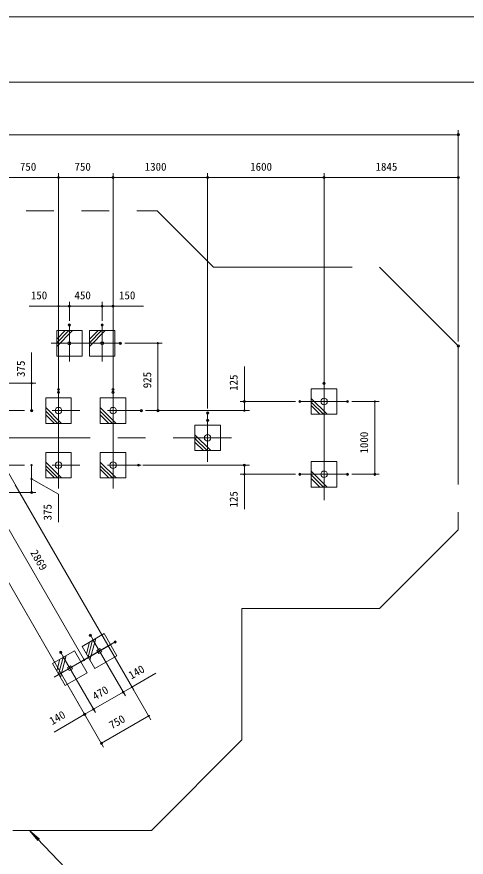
# Model space of a CAD drawing. Units: millimetres on the paper, scale 1:60. Extents: x -18 to 420, y -297 to 594.
# Drawn here: x 163 to 265.9, y -192.5 to 0 of the extents above; entities that cross this region are included whole.
import ezdxf
from ezdxf.enums import TextEntityAlignment as Align

# ---------------------------------------------------------------- set-up
doc = ezdxf.new("R2010")
doc.units = ezdxf.units.MM
doc.header["$PDMODE"] = 32
doc.header["$PDSIZE"] = 0.5
doc.linetypes.add('USER1', pattern=[50.8, 31.75, -6.35, 6.35, -6.35])
doc.linetypes.add('USER3', pattern=[63.5, 31.75, -6.35, 6.35, -6.35, 6.35, -6.35])
doc.layers.add('DEFPOINTS_3', color=7, linetype='Continuous', lineweight=9)
doc.layers.add('LY_1', color=7, linetype='Continuous', lineweight=9)
doc.styles.add('ＭＳ ゴシック', font='')
doc.styles.get('ＭＳ ゴシック').set_extended_font_data('MS Gothic')

# ---------------------------------------------------------------- blocks, each defined once
blk = doc.blocks.new('-000-_DOTSMALL')
at = {"color": 7, "linetype": 'Continuous', "lineweight": 9}
blk.add_circle((0, 0), 0.0625, dxfattribs=at)
blk.add_circle((0, 0), 0.0625, dxfattribs=at)

msp = doc.modelspace()

# ---------------------------------------------------------------- linework, layer by layer
at = {"layer": 'DEFPOINTS_3'}
for p, q in [((0, 0), (420, 0)), ((420, 0), (0, 0))]:
    msp.add_line(p, q, dxfattribs=at)
at = {"layer": 'LY_1'}
for p, q in [((402.5, -15), (17.5, -15)), ((177.948, -71.863), (172.115, -71.863)), ((172.115, -71.863), (172.115, -77.697)), ((177.948, -77.697), (177.948, -71.863)), ((185.448, -71.863), (179.615, -71.863)), ((179.615, -71.863), (179.615, -77.697)), ((185.448, -77.697), (185.448, -71.863)), ((172.115, -77.697), (177.948, -77.697)), ((179.615, -77.697), (185.448, -77.697)), ((230.448, -91.033), (230.448, -85.2)), ((230.448, -85.2), (236.281, -85.2)), ((236.281, -85.2), (236.281, -91.033)), ((169.615, -93.117), (169.615, -87.283)), ((169.615, -87.283), (175.448, -87.283)), ((175.448, -87.283), (175.448, -93.117)), ((182.115, -93.117), (182.115, -87.283)), ((182.115, -87.283), (187.948, -87.283)), ((187.948, -87.283), (187.948, -93.117)), ((236.281, -91.033), (230.448, -91.033)), ((175.448, -93.117), (169.615, -93.117)), ((187.948, -93.117), (182.115, -93.117)), ((203.781, -99.367), (203.781, -93.533)), ((203.781, -93.533), (209.615, -93.533)), ((209.615, -93.533), (209.615, -99.367)), ((169.615, -105.617), (169.615, -99.783)), ((169.615, -99.783), (175.448, -99.783)), ((175.448, -99.783), (175.448, -105.617)), ((182.115, -105.617), (182.115, -99.783)), ((182.115, -99.783), (187.948, -99.783)), ((187.948, -99.783), (187.948, -105.617)), ((209.615, -99.367), (203.781, -99.367)), ((230.448, -107.7), (230.448, -101.867)), ((230.448, -101.867), (236.281, -101.867)), ((236.281, -101.867), (236.281, -107.7)), ((175.448, -105.617), (169.615, -105.617)), ((187.948, -105.617), (182.115, -105.617)), ((236.281, -107.7), (230.448, -107.7)), ((182.987, -141.293), (177.935, -144.209)), ((185.903, -146.345), (182.987, -141.293)), ((177.935, -144.209), (180.851, -149.261)), ((176.203, -145.209), (171.151, -148.126)), ((179.119, -150.261), (176.203, -145.209)), ((182.071, -144.708), (181.35, -145.124)), ((181.35, -145.124), (181.766, -145.846)), ((181.766, -145.846), (182.488, -145.43)), ((182.488, -145.43), (182.071, -144.708)), ((171.151, -148.126), (174.068, -153.178)), ((180.851, -149.261), (185.903, -146.345)), ((175.288, -148.624), (174.566, -149.041)), ((174.566, -149.041), (174.983, -149.763)), ((174.983, -149.763), (175.704, -149.346)), ((175.704, -149.346), (175.288, -148.624)), ((174.068, -153.178), (179.119, -150.261))]:
    msp.add_line(p, q, dxfattribs=at)
at = {"layer": 'LY_1', "lineweight": 18}
for p, q in [((264.107, -74.383), (264.107, -25.998)), ((49.513, -26.998), (264.107, -26.998)), ((172.531, -84.365), (172.531, -35.805)), ((185.031, -84.365), (185.031, -35.805)), ((206.698, -89.753), (206.698, -35.805)), ((233.365, -82.943), (233.365, -35.805)), ((264.107, -74.383), (264.107, -35.805)), ((160.031, -36.805), (172.531, -36.805)), ((172.531, -36.805), (185.031, -36.805)), ((185.031, -36.805), (206.698, -36.805)), ((206.698, -36.805), (233.365, -36.805)), ((233.365, -36.805), (264.107, -36.805)), ((172.531, -85.033), (172.531, -65.265)), ((175.031, -69.613), (175.031, -65.265)), ((175.031, -69.613), (175.031, -65.265)), ((182.531, -69.613), (182.531, -65.265)), ((182.531, -69.613), (182.531, -65.265)), ((185.031, -85.033), (185.031, -65.265)), ((165.782, -66.265), (172.531, -66.265)), ((172.531, -66.265), (175.031, -66.265)), ((175.031, -66.265), (182.531, -66.265)), ((182.531, -66.265), (185.031, -66.265)), ((185.031, -66.265), (191.976, -66.265)), ((172.115, -75.483), (175.735, -71.863)), ((172.115, -74.658), (174.91, -71.863)), ((172.115, -73.833), (174.085, -71.863)), ((179.615, -75.483), (183.235, -71.863)), ((179.615, -74.658), (182.41, -71.863)), ((179.615, -73.833), (181.585, -71.863)), ((187.698, -74.78), (196.317, -74.78)), ((195.317, -74.78), (195.317, -90.2)), ((166.375, -76.906), (166.375, -83.95)), ((215.113, -88.117), (215.113, -80.094)), ((155.401, -83.95), (167.375, -83.95)), ((166.375, -83.95), (166.375, -90.2)), ((226.808, -88.117), (214.113, -88.117)), ((215.113, -90.2), (215.113, -88.117)), ((230.448, -87.413), (234.068, -91.033)), ((230.448, -88.238), (233.243, -91.033)), ((239.741, -88.117), (246.004, -88.117)), ((245.004, -88.117), (245.004, -104.783)), ((169.615, -89.497), (173.235, -93.117)), ((169.615, -90.322), (172.41, -93.117)), ((182.115, -89.497), (185.735, -93.117)), ((182.115, -90.322), (184.91, -93.117)), ((192.497, -90.2), (196.317, -90.2)), ((192.497, -90.2), (216.28, -90.2)), ((230.448, -89.063), (232.418, -91.033)), ((169.615, -91.147), (171.585, -93.117)), ((182.115, -91.147), (184.085, -93.117)), ((203.781, -95.747), (207.401, -99.367)), ((203.781, -96.572), (206.576, -99.367)), ((203.781, -97.397), (205.751, -99.367)), ((169.615, -101.997), (173.235, -105.617)), ((182.115, -101.997), (185.735, -105.617)), ((160.531, -103.566), (193.698, -161.012)), ((166.375, -102.7), (166.375, -108.95)), ((169.615, -102.822), (172.41, -105.617)), ((169.615, -103.647), (171.585, -105.617)), ((182.115, -102.822), (184.91, -105.617)), ((182.115, -103.647), (184.085, -105.617)), ((191.862, -102.7), (216.28, -102.7)), ((215.113, -104.783), (215.113, -102.7)), ((166.375, -105.825), (172.497, -109.359)), ((226.808, -104.783), (214.113, -104.783)), ((215.113, -112.805), (215.113, -104.783)), ((230.448, -104.08), (234.068, -107.7)), ((230.448, -104.905), (233.243, -107.7)), ((230.448, -105.73), (232.418, -107.7)), ((239.741, -104.783), (246.004, -104.783)), ((178.402, -147.307), (154.494, -105.897)), ((162.615, -107.174), (189.785, -154.235)), ((155.401, -108.95), (167.375, -108.95)), ((172.497, -109.359), (172.497, -115.766)), ((149.706, -109.816), (182.872, -167.262)), ((151.789, -113.424), (179.043, -160.63)), ((179.745, -147.344), (181.07, -142.399)), ((184.661, -143.694), (177.536, -147.807)), ((178.92, -145.916), (179.641, -143.224)), ((179.332, -146.63), (180.355, -142.812)), ((180.336, -142.535), (187.848, -155.546)), ((172.136, -149.832), (172.857, -147.141)), ((172.548, -150.547), (173.571, -146.729)), ((172.961, -151.261), (174.286, -146.316)), ((173.552, -146.451), (180.981, -159.319)), ((194.828, -150.362), (189.369, -153.514)), ((189.369, -153.514), (187.348, -154.68)), ((187.348, -154.68), (180.564, -158.597)), ((178.543, -159.764), (171.504, -163.828)), ((180.564, -158.597), (178.543, -159.764)), ((193.198, -160.146), (182.372, -166.396)), ((179.634, -200.73), (165.907, -186.354)), ((165.907, -186.354), (168.16, -188.335)), ((165.907, -186.354), (167.781, -188.696))]:
    msp.add_line(p, q, dxfattribs=at)
at = {"layer": 'LY_1', "linetype": 'USER3', "lineweight": 18}
for p, q in [((127.007, -44.427), (195.105, -44.427)), ((195.105, -44.427), (208.052, -57.374)), ((208.052, -57.374), (246.099, -57.374)), ((246.099, -57.374), (264.107, -75.383)), ((264.107, -75.383), (264.107, -117.517)), ((264.107, -117.517), (246.099, -135.526)), ((214.526, -135.526), (214.526, -165.635)), ((246.099, -135.526), (214.526, -135.526)), ((214.526, -165.635), (193.807, -186.354)), ((193.807, -186.354), (137.943, -186.354))]:
    msp.add_line(p, q, dxfattribs=at)
at = {"layer": 'LY_1', "linetype": 'USER1', "lineweight": 18}
for p, q in [((175.031, -78.947), (175.031, -70.613)), ((182.531, -78.947), (182.531, -70.613)), ((186.698, -74.78), (170.865, -74.78)), ((233.365, -82.276), (233.365, -110.712)), ((172.531, -85.365), (172.531, -108.007)), ((185.031, -85.365), (185.031, -108.007)), ((227.808, -88.117), (238.741, -88.117)), ((132.966, -90.2), (191.497, -90.2)), ((206.698, -90.753), (206.698, -101.907)), ((97.23, -96.45), (212.155, -96.45)), ((132.966, -102.7), (191.497, -102.7)), ((227.808, -104.783), (238.741, -104.783)), ((184.002, -148.885), (179.836, -141.669)), ((185.527, -143.194), (171.527, -151.277)), ((177.218, -152.802), (173.052, -145.585))]:
    msp.add_line(p, q, dxfattribs=at)
at = {"layer": 'LY_1', "lineweight": 18}
for centre in [(175.031, -74.78), (182.531, -74.78)]:
    msp.add_circle(centre, 0.356, dxfattribs=at)
at = {"layer": 'LY_1'}
for centre in [(233.365, -88.117), (172.531, -90.2), (185.031, -90.2), (206.698, -96.45), (172.531, -102.7), (185.031, -102.7), (233.365, -104.783)]:
    msp.add_circle(centre, 0.743, dxfattribs=at)
for p in [(264.107, -26.998), (172.531, -36.805), (185.031, -36.805), (206.698, -36.805), (233.365, -36.805), (264.107, -36.805), (175.031, -66.265), (182.531, -66.265), (185.031, -66.265), (175.031, -70.613), (175.031, -70.613), (182.531, -70.613), (182.531, -70.613), (186.698, -74.78), (264.107, -75.383), (264.107, -75.383), (233.365, -83.943), (233.365, -83.943), (172.531, -85.365), (172.531, -85.365), (172.531, -86.033), (185.031, -85.365), (185.031, -85.365), (185.031, -86.033), (215.113, -88.117), (227.808, -88.117), (238.741, -88.117), (166.375, -90.2), (191.497, -90.2), (191.497, -90.2), (195.317, -90.2), (206.698, -90.753), (206.698, -92.42), (190.862, -102.7), (215.113, -102.7), (227.808, -104.783), (238.741, -104.783), (245.004, -104.783), (166.375, -108.95), (179.836, -141.669), (179.836, -141.669), (185.527, -143.194), (173.052, -145.585), (173.052, -145.585), (187.348, -154.68), (178.543, -159.764), (180.564, -158.597), (182.372, -166.396)]:
    msp.add_point(p, dxfattribs=at)

# ---------------------------------------------------------------- block references
at = {"layer": 'LY_1', "xscale": 2.32, "yscale": 2.32}
for p in [(264.107, -26.998), (172.531, -36.805), (185.031, -36.805), (206.698, -36.805), (233.365, -36.805), (264.107, -36.805), (175.031, -66.265), (182.531, -66.265), (185.031, -66.265)]:
    msp.add_blockref('-000-_DOTSMALL', p, dxfattribs=at)
at = {"layer": 'LY_1'}
for p, xscale, yscale, rotation in [((172.531, -36.805), 2.32, 2.32, 180), ((185.031, -36.805), 2.32, 2.32, 180), ((206.698, -36.805), 2.32, 2.32, 180), ((233.365, -36.805), 2.32, 2.32, 180), ((172.531, -66.265), 2.32, 2.32, 180), ((175.031, -66.265), 2.32, 2.32, 180), ((182.531, -66.265), 2.32, 2.32, 180), ((195.317, -74.78), 2.32, 2.32, 90), ((166.375, -83.95), 2.32, 2.32, 90), ((215.113, -88.117), 2.32, 2.32, 90), ((245.004, -88.117), 2.32, 2.32, 90), ((166.375, -90.2), 2.32, 2.32, 270), ((195.317, -90.2), 2.32, 2.32, 270), ((215.113, -90.2), 2.32, 2.32, 270), ((166.375, -102.7), 2.32, 2.32, 90), ((215.113, -102.7), 2.32, 2.32, 90), ((166.375, -105.825), 2.5, 2.5, 150), ((215.113, -104.783), 2.32, 2.32, 270), ((245.004, -104.783), 2.32, 2.32, 270), ((166.375, -108.95), 2.32, 2.32, 270), ((178.402, -147.307), 2.32, 2.32, 300), ((189.369, -153.514), 2.32, 2.32, 30), ((187.348, -154.68), 2.32, 2.32, 210), ((187.348, -154.68), 2.32, 2.32, 30), ((178.543, -159.764), 2.32, 2.32, 210), ((180.564, -158.597), 2.32, 2.32, 30), ((180.564, -158.597), 2.32, 2.32, 210), ((193.198, -160.146), 2.32, 2.32, 30), ((182.372, -166.396), 2.32, 2.32, 210)]:
    msp.add_blockref('-000-_DOTSMALL', p, dxfattribs=dict(at, xscale=xscale, yscale=yscale, rotation=rotation))

# ---------------------------------------------------------------- texts
at = {"layer": 'LY_1', "style": 'ＭＳ ゴシック'}
for s, p in [('750', (163.697, -35.805)), ('750', (176.197, -35.805)), ('1300', (192.286, -35.805)), ('1600', (216.452, -35.805)), ('1845', (245.164, -35.805)), ('150', (166.203, -65.265)), ('450', (176.197, -65.265)), ('150', (186.397, -65.265))]:
    msp.add_text(s, height=1.833, dxfattribs=at).set_placement(p, align=Align.BOTTOM_LEFT)
for s, rotation, p in [('375', 90, (165.375, -82.489)), ('925', 90, (194.317, -85.073)), ('125', 90, (214.113, -85.678)), ('1000', 90, (244.004, -100.029)), ('125', 90, (214.113, -112.389)), ('375', 90, (171.497, -115.349)), ('2869', 300, (165.523, -122.999)), ('140', 30, (189.496, -152.285)), ('470', 30, (181.218, -157.065)), ('140', 30, (171.369, -162.751)), ('750', 30, (185.047, -163.697))]:
    msp.add_text(s, height=1.833, rotation=rotation, dxfattribs=at).set_placement(p, align=Align.BOTTOM_LEFT)

doc.saveas('drawing.dxf')
